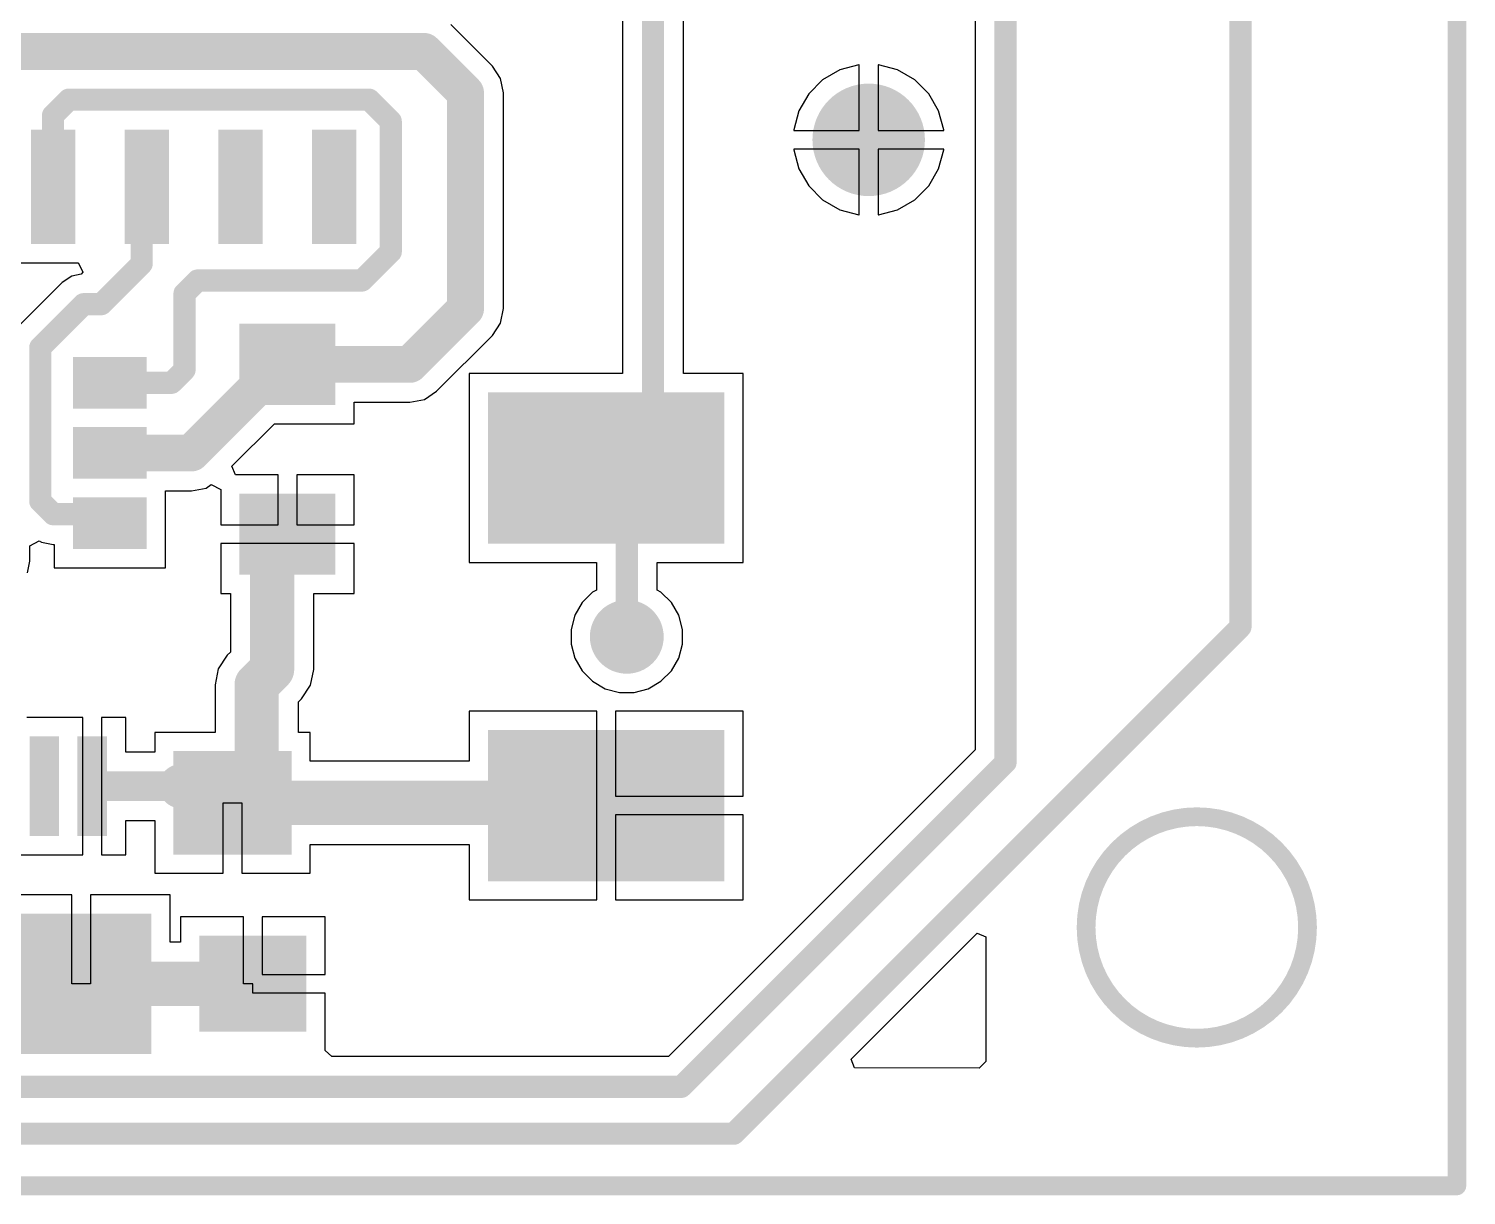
# Model space of a CAD drawing. Header units: millimetres. Extents: x 36.4 to 113.6, y 66.6 to 115.9.
# Drawn here: x 94.16 to 113.63, y 66.6 to 82.4 of the extents above; entities that cross this region are included whole.
import ezdxf

# ---------------------------------------------------------------- set-up
doc = ezdxf.new("R2010")
doc.units = ezdxf.units.MM
for name, color, linetype in [('Mechanical1', 6, 'Continuous'), ('PadHoleLayer', 156, 'Continuous'), ('TopLayer', 1, 'Continuous'), ('ViaHoleLayer', 16, 'Continuous')]:
    doc.layers.add(name, color=color, linetype=linetype)

# ---------------------------------------------------------------- blocks, each defined once
blk = doc.blocks.new('_____USB_B_3')
at = {"layer": 'TopLayer'}
for points in [[(-2.025, 2.75), (-3.325, 2.75), (-3.325, 4.2), (-2.025, 4.2)], [(0.475, 2.4), (-0.925, 2.4), (-0.925, 4), (0.475, 4)], [(-1.725, 0.2), (-3.625, 0.2), (-3.625, 2.1), (-1.725, 2.1)], [(-0.675, 1.1), (-0.675, 1.5), (0.675, 1.5), (0.675, 1.1)], [(-0.675, 0.45), (-0.675, 0.85), (0.675, 0.85), (0.675, 0.45)], [(-0.675, -0.2), (-0.675, 0.2), (0.675, 0.2), (0.675, -0.2)], [(-1.725, -2.1), (-3.625, -2.1), (-3.625, -0.2), (-1.725, -0.2)], [(-0.675, -0.85), (-0.675, -0.45), (0.675, -0.45), (0.675, -0.85)], [(-0.675, -1.5), (-0.675, -1.1), (0.675, -1.1), (0.675, -1.5)], [(0.475, -4), (-0.925, -4), (-0.925, -2.4), (0.475, -2.4)], [(-2.025, -4.2), (-3.325, -4.2), (-3.325, -2.75), (-2.025, -2.75)]]:
    blk.add_hatch(color=1, dxfattribs=at).paths.add_polyline_path(points)
blk = doc.blocks.new('SO_16_6')
at = {"layer": 'TopLayer'}
for points in [[(-3.525, 4.75), (-1.975, 4.75), (-1.975, 4.15), (-3.525, 4.15)], [(1.875, 4.75), (3.425, 4.75), (3.425, 4.15), (1.875, 4.15)], [(-3.525, 3.48), (-1.975, 3.48), (-1.975, 2.88), (-3.525, 2.88)], [(1.875, 3.48), (3.425, 3.48), (3.425, 2.88), (1.875, 2.88)], [(-3.525, 2.21), (-1.975, 2.21), (-1.975, 1.61), (-3.525, 1.61)], [(1.875, 2.21), (3.425, 2.21), (3.425, 1.61), (1.875, 1.61)], [(-3.525, 0.94), (-1.975, 0.94), (-1.975, 0.34), (-3.525, 0.34)], [(1.875, 0.94), (3.425, 0.94), (3.425, 0.34), (1.875, 0.34)], [(-3.525, -0.33), (-1.975, -0.33), (-1.975, -0.93), (-3.525, -0.93)], [(1.875, -0.33), (3.425, -0.33), (3.425, -0.93), (1.875, -0.93)], [(-3.525, -1.6), (-1.975, -1.6), (-1.975, -2.2), (-3.525, -2.2)], [(1.875, -1.6), (3.425, -1.6), (3.425, -2.2), (1.875, -2.2)], [(-3.525, -2.87), (-1.975, -2.87), (-1.975, -3.47), (-3.525, -3.47)], [(1.875, -2.87), (3.425, -2.87), (3.425, -3.47), (1.875, -3.47)], [(-3.525, -4.14), (-1.975, -4.14), (-1.975, -4.74), (-3.525, -4.74)], [(1.875, -4.14), (3.425, -4.14), (3.425, -4.74), (1.875, -4.74)]]:
    blk.add_hatch(color=1, dxfattribs=at).paths.add_polyline_path(points)
blk = doc.blocks.new('SOT_23_6_7')
at = {"layer": 'TopLayer'}
for points in [[(-1.25, 1.65), (-0.55, 1.65), (-0.55, 0.65), (-1.25, 0.65)], [(-0.3, 1.65), (0.4, 1.65), (0.4, 0.65), (-0.3, 0.65)], [(0.65, 1.65), (1.35, 1.65), (1.35, 0.65), (0.65, 0.65)], [(-1.25, -0.75), (-0.55, -0.75), (-0.55, -1.75), (-1.25, -1.75)], [(-0.3, -0.75), (0.4, -0.75), (0.4, -1.75), (-0.3, -1.75)], [(0.65, -0.75), (1.35, -0.75), (1.35, -1.75), (0.65, -1.75)]]:
    blk.add_hatch(color=1, dxfattribs=at).paths.add_polyline_path(points)
blk = doc.blocks.new('SW4_3_41')
at = {"layer": 'TopLayer'}
for points in [[(-3.311, -1.6), (-3.311, 1.6), (-1.261, 1.6), (-1.261, -1.6)], [(1.261, -1.6), (1.261, 1.6), (3.311, 1.6), (3.311, -1.6)]]:
    blk.add_hatch(color=1, dxfattribs=at).paths.add_polyline_path(points)
blk = doc.blocks.new('C0805_54')
at = {"layer": 'TopLayer'}
for points in [[(-1.7, 0.65), (-0.6, 0.65), (-0.6, -0.65), (-1.7, -0.65)], [(0.6, 0.65), (1.7, 0.65), (1.7, -0.65), (0.6, -0.65)]]:
    blk.add_hatch(color=1, dxfattribs=at).paths.add_polyline_path(points)

msp = doc.modelspace()

# ---------------------------------------------------------------- hatches: boundary and pattern name
at = {"layer": 'PadHoleLayer'}
h = msp.add_hatch(color=156, dxfattribs=at)
edge = h.paths.add_edge_path()
edge.add_arc((105.537, 80.899), 0.381, 0, 360)
at = {"layer": 'TopLayer'}
h = msp.add_hatch(color=1, dxfattribs=at)
edge = h.paths.add_edge_path()
edge.add_arc((105.537, 80.899), 0.762, 0, 360)
h = msp.add_hatch(color=1, dxfattribs=at)
edge = h.paths.add_edge_path()
edge.add_arc((102.26, 74.168), 0.5, 0, 360)
at = {"layer": 'ViaHoleLayer'}
h = msp.add_hatch(color=16, dxfattribs=at)
edge = h.paths.add_edge_path()
edge.add_arc((102.26, 74.168), 0.2, 0, 360)

# ---------------------------------------------------------------- linework, layer by layer
at = {"layer": 'Mechanical1', "const_width": 0.254}
for points in [[(113.505, 66.731), (113.505, 115.731)], [(36.505, 66.731), (113.505, 66.731)]]:
    msp.add_lwpolyline(points, dxfattribs=at)
at = {"layer": 'Mechanical1'}
for points, const_width in [([(111.482, 70.231, 1), (108.482, 70.231, 1)], 0.254), ([(108.419, 70.231, 1), (108.546, 70.231, 1)], 0.127), ([(111.418, 70.231, 1), (111.545, 70.231, 1)], 0.127), ([(113.441, 66.731, 1), (113.568, 66.731, 1)], 0.127), ([(113.441, 66.731, 1), (113.568, 66.731, 1)], 0.127)]:
    msp.add_lwpolyline(points, format="xyb", close=True, dxfattribs=dict(at, const_width=const_width))
at = {"layer": 'TopLayer'}
for p, q in [((102.204, 88.769), (102.204, 77.733)), ((103.028, 77.733), (103.028, 88.759)), ((106.979, 88.005), (106.979, 72.637)), ((100.439, 81.897), (99.876, 82.46)), ((100.551, 81.731), (100.439, 81.897)), ((105.145, 81.846), (104.913, 81.712)), ((105.403, 81.915), (105.145, 81.846)), ((105.41, 81.915), (105.403, 81.915)), ((105.41, 81.026), (105.41, 81.915)), ((105.671, 81.915), (105.664, 81.915)), ((105.664, 81.915), (105.664, 81.026)), ((105.929, 81.846), (105.671, 81.915)), ((106.161, 81.712), (105.929, 81.846)), ((100.59, 81.534), (100.551, 81.731)), ((104.913, 81.712), (104.724, 81.523)), ((106.35, 81.523), (106.161, 81.712)), ((100.59, 78.613), (100.59, 81.534)), ((104.724, 81.523), (104.59, 81.291)), ((106.484, 81.291), (106.35, 81.523)), ((104.59, 81.291), (104.521, 81.033)), ((106.553, 81.033), (106.484, 81.291)), ((104.521, 81.033), (104.521, 81.026)), ((104.521, 81.026), (105.41, 81.026)), ((105.664, 81.026), (106.553, 81.026)), ((106.553, 81.026), (106.553, 81.033)), ((105.41, 80.772), (104.521, 80.772)), ((104.521, 80.772), (104.521, 80.765)), ((104.521, 80.765), (104.59, 80.507)), ((105.41, 79.883), (105.41, 80.772)), ((106.553, 80.772), (105.664, 80.772)), ((105.664, 80.772), (105.664, 79.883)), ((106.484, 80.507), (106.553, 80.765)), ((106.553, 80.765), (106.553, 80.772)), ((104.59, 80.507), (104.724, 80.275)), ((106.35, 80.275), (106.484, 80.507)), ((104.724, 80.275), (104.913, 80.086)), ((106.161, 80.086), (106.35, 80.275)), ((104.913, 80.086), (105.145, 79.952)), ((105.929, 79.952), (106.161, 80.086)), ((105.145, 79.952), (105.403, 79.883)), ((105.403, 79.883), (105.41, 79.883)), ((105.664, 79.883), (105.671, 79.883)), ((105.671, 79.883), (105.929, 79.952)), ((93.934, 79.235), (94.822, 79.235)), ((94.868, 79.079), (94.743, 79.054)), ((94.822, 79.235), (94.833, 79.227)), ((94.833, 79.227), (94.891, 79.108)), ((94.891, 79.108), (94.868, 79.079)), ((94.61, 78.965), (94.024, 78.379)), ((94.743, 79.054), (94.61, 78.965)), ((100.551, 78.416), (100.59, 78.613)), ((100.439, 78.25), (100.551, 78.416)), ((99.684, 77.495), (100.439, 78.25)), ((102.204, 77.733), (100.127, 77.733)), ((100.127, 77.733), (100.127, 75.175)), ((103.835, 77.733), (103.028, 77.733)), ((103.835, 75.175), (103.835, 77.733)), ((98.567, 77.054), (98.567, 77.344)), ((98.567, 77.344), (99.321, 77.344)), ((99.321, 77.344), (99.518, 77.383)), ((99.518, 77.383), (99.684, 77.495)), ((96.911, 76.479), (97.486, 77.054)), ((97.486, 77.054), (98.567, 77.054)), ((96.96, 76.362), (96.911, 76.479)), ((97.536, 76.362), (96.96, 76.362)), ((97.536, 75.685), (97.536, 76.362)), ((98.567, 76.362), (97.79, 76.362)), ((97.79, 76.362), (97.79, 75.685)), ((98.567, 75.685), (98.567, 76.362)), ((96.011, 75.104), (96.011, 76.144)), ((96.011, 76.144), (96.363, 76.144)), ((96.363, 76.144), (96.56, 76.183)), ((96.56, 76.183), (96.632, 76.232)), ((96.632, 76.232), (96.759, 76.164)), ((96.759, 76.164), (96.759, 75.685)), ((96.759, 75.685), (97.536, 75.685)), ((97.79, 75.685), (98.567, 75.685)), ((94.173, 75.402), (94.3, 75.47)), ((94.173, 75.191), (94.173, 75.402)), ((94.3, 75.47), (94.333, 75.448)), ((94.333, 75.448), (94.491, 75.416)), ((94.491, 75.416), (94.503, 75.416)), ((94.503, 75.416), (94.503, 75.104)), ((97.663, 75.431), (96.759, 75.431)), ((96.759, 75.431), (96.759, 74.754)), ((98.567, 75.431), (97.663, 75.431)), ((98.567, 74.754), (98.567, 75.431)), ((94.142, 75.033), (94.173, 75.191)), ((100.127, 75.175), (101.848, 75.175)), ((101.848, 75.175), (101.848, 74.801)), ((102.672, 74.801), (102.672, 75.175)), ((102.672, 75.175), (103.835, 75.175)), ((94.503, 75.104), (96.011, 75.104)), ((101.848, 74.801), (101.797, 74.771)), ((102.723, 74.771), (102.672, 74.801)), ((96.759, 74.754), (96.89, 74.754)), ((96.89, 74.754), (96.89, 73.961)), ((98.02, 73.727), (98.02, 74.754)), ((98.02, 74.754), (98.567, 74.754)), ((101.657, 74.631), (101.558, 74.459)), ((101.797, 74.771), (101.657, 74.631)), ((102.864, 74.631), (102.723, 74.771)), ((102.963, 74.459), (102.864, 74.631)), ((101.558, 74.459), (101.506, 74.267)), ((103.014, 74.267), (102.963, 74.459)), ((101.506, 74.267), (101.506, 74.069)), ((103.014, 74.069), (103.014, 74.267)), ((101.506, 74.069), (101.558, 73.877)), ((102.963, 73.877), (103.014, 74.069)), ((96.847, 73.918), (96.725, 73.735)), ((96.89, 73.961), (96.847, 73.918)), ((101.558, 73.877), (101.657, 73.705)), ((102.864, 73.705), (102.963, 73.877)), ((96.725, 73.735), (96.682, 73.519)), ((97.977, 73.511), (98.02, 73.727)), ((98.02, 73.727), (98.02, 73.727)), ((101.657, 73.705), (101.797, 73.565)), ((102.723, 73.565), (102.864, 73.705)), ((96.682, 73.519), (96.682, 73.519)), ((96.682, 73.519), (96.682, 72.873)), ((97.854, 73.328), (97.977, 73.511)), ((101.797, 73.565), (101.969, 73.465)), ((101.969, 73.465), (102.161, 73.414)), ((102.36, 73.414), (102.551, 73.465)), ((102.551, 73.465), (102.723, 73.565)), ((97.811, 73.285), (97.854, 73.328)), ((97.811, 72.873), (97.811, 73.285)), ((97.854, 73.328), (97.854, 73.328)), ((102.161, 73.414), (102.36, 73.414)), ((94.892, 73.073), (94.131, 73.073)), ((94.892, 72.144), (94.892, 73.073)), ((95.473, 73.073), (95.146, 73.073)), ((95.146, 73.073), (95.146, 72.144)), ((95.473, 72.607), (95.473, 73.073)), ((101.854, 73.161), (100.127, 73.161)), ((100.127, 73.161), (100.127, 72.484)), ((101.854, 71.882), (101.854, 73.161)), ((103.835, 73.161), (102.108, 73.161)), ((102.108, 73.161), (102.108, 72.009)), ((103.835, 72.009), (103.835, 73.161)), ((96.682, 72.873), (95.865, 72.873)), ((95.865, 72.873), (95.865, 72.607)), ((97.973, 72.873), (97.811, 72.873)), ((97.973, 72.484), (97.973, 72.873)), ((106.979, 72.637), (102.826, 68.484)), ((95.865, 72.607), (95.473, 72.607)), ((100.127, 72.484), (97.973, 72.484)), ((94.892, 71.215), (94.892, 72.144)), ((95.146, 72.144), (95.146, 71.215)), ((96.792, 70.965), (96.792, 71.919)), ((96.792, 71.919), (97.046, 71.919)), ((97.046, 71.919), (97.046, 70.965)), ((101.854, 70.603), (101.854, 71.882)), ((102.108, 72.009), (103.835, 72.009)), ((95.473, 71.215), (95.473, 71.681)), ((95.473, 71.681), (95.865, 71.681)), ((95.865, 71.681), (95.865, 70.965)), ((103.835, 71.755), (102.108, 71.755)), ((102.108, 71.755), (102.108, 70.603)), ((103.835, 70.603), (103.835, 71.755)), ((97.973, 70.965), (97.973, 71.354)), ((97.973, 71.354), (100.127, 71.354)), ((100.127, 71.354), (100.127, 70.603)), ((92.394, 71.215), (94.892, 71.215)), ((95.146, 71.215), (95.473, 71.215)), ((95.865, 70.965), (96.792, 70.965)), ((97.046, 70.965), (97.973, 70.965)), ((94.742, 70.673), (92.696, 70.673)), ((94.742, 69.469), (94.742, 70.673)), ((96.073, 70.673), (94.996, 70.673)), ((94.996, 70.673), (94.996, 69.469)), ((96.073, 70.034), (96.073, 70.673)), ((100.127, 70.603), (101.854, 70.603)), ((102.108, 70.603), (103.835, 70.603)), ((97.067, 70.373), (96.215, 70.373)), ((96.215, 70.373), (96.215, 70.034)), ((97.067, 69.469), (97.067, 70.373)), ((98.173, 70.373), (97.321, 70.373)), ((97.321, 70.373), (97.321, 69.596)), ((98.173, 69.596), (98.173, 70.373)), ((105.299, 68.445), (107.007, 70.153)), ((107.007, 70.153), (107.124, 70.105)), ((107.124, 70.105), (107.124, 68.414)), ((96.215, 70.034), (96.073, 70.034)), ((97.321, 69.596), (98.173, 69.596)), ((94.996, 69.469), (94.742, 69.469)), ((97.194, 69.469), (97.067, 69.469)), ((97.194, 69.342), (97.194, 69.469)), ((98.173, 69.342), (97.194, 69.342)), ((98.173, 68.565), (98.173, 69.342)), ((98.266, 68.484), (98.173, 68.565)), ((102.826, 68.484), (98.266, 68.484)), ((105.347, 68.328), (105.299, 68.445)), ((107.124, 68.414), (107.035, 68.324)), ((107.035, 68.324), (105.347, 68.328))]:
    msp.add_line(p, q, dxfattribs=at)
for points, const_width in [([(110.574, 74.303), (110.574, 104.006)], 0.3), ([(102.616, 77.089), (102.616, 89.178)], 0.3), ([(107.391, 72.466), (107.391, 88.132)], 0.3), ([(93.75, 82.097), (99.513, 82.097)], 0.5), ([(99.513, 82.097), (100.076, 81.534)], 0.5), ([(100.076, 78.613), (100.076, 81.534)], 0.5), ([(94.488, 81.231), (94.7, 81.443)], 0.3), ([(94.7, 81.443), (98.77, 81.443)], 0.3), ([(98.77, 81.443), (99.063, 81.15)], 0.3), ([(94.488, 80.264), (94.488, 81.231)], 0.3), ([(99.063, 79.382), (99.063, 81.15)], 0.3), ([(95.689, 80.195), (95.758, 80.264)], 0.3), ([(95.689, 79.222), (95.689, 80.195)], 0.3), ([(98.674, 78.994), (99.063, 79.382)], 0.3), ([(95.141, 78.673), (95.689, 79.222)], 0.3), ([(96.269, 78.818), (96.445, 78.994)], 0.3), ([(96.445, 78.994), (98.674, 78.994)], 0.3), ([(96.269, 77.784), (96.269, 78.818)], 0.3), ([(94.315, 78.087), (94.901, 78.673)], 0.3), ([(94.901, 78.673), (95.141, 78.673)], 0.3), ([(99.321, 77.858), (100.076, 78.613)], 0.5), ([(94.315, 76.004), (94.315, 78.087)], 0.3), ([(96.363, 76.658), (97.563, 77.858)], 0.5), ([(97.563, 77.858), (97.663, 77.858)], 0.8), ([(97.663, 77.858), (99.321, 77.858)], 0.5), ([(94.907, 77.808), (94.98, 77.735)], 0.3), ([(96.093, 77.608), (96.269, 77.784)], 0.3), ([(94.98, 77.735), (95.003, 77.735)], 0.3), ([(95.257, 77.608), (96.093, 77.608)], 0.3), ([(101.981, 76.454), (102.616, 77.089)], 0.3), ([(95.257, 76.658), (96.363, 76.658)], 0.5), ([(101.981, 76.454), (102.26, 76.454)], 0.3), ([(102.26, 74.168), (102.26, 76.454)], 0.3), ([(94.315, 76.004), (94.491, 75.828)], 0.3), ([(94.491, 75.828), (95.137, 75.828)], 0.3), ([(95.137, 75.828), (95.257, 75.708)], 0.3), ([(97.455, 75.35), (97.663, 75.558)], 0.6), ([(97.455, 73.727), (97.455, 75.35)], 0.6), ([(103.708, 67.437), (110.574, 74.303)], 0.3), ([(97.246, 73.519), (97.455, 73.727)], 0.6), ([(97.246, 72.319), (97.246, 73.519)], 0.6), ([(96.221, 72.144), (96.621, 72.144)], 0.6), ([(96.621, 72.144), (96.694, 72.144)], 0.6), ([(96.621, 72.144), (96.846, 71.919)], 0.6), ([(96.694, 72.144), (96.883, 71.955)], 0.6), ([(96.883, 71.955), (97.246, 72.319)], 0.6), ([(102.997, 68.072), (107.391, 72.466)], 0.3), ([(95.096, 72.144), (96.221, 72.144)], 0.4), ([(96.846, 71.919), (96.883, 71.955)], 0.6), ([(96.883, 71.955), (96.919, 71.919)], 0.6), ([(96.919, 71.919), (101.944, 71.919)], 0.6), ([(101.944, 71.919), (101.981, 71.882)], 0.6), ([(90.244, 69.469), (97.194, 69.469)], 0.6), ([(48.285, 68.072), (102.997, 68.072)], 0.3), ([(47.701, 67.437), (103.708, 67.437)], 0.3)]:
    msp.add_lwpolyline(points, dxfattribs=dict(at, const_width=const_width))
for points, const_width in [([(99.388, 82.097, 1), (99.638, 82.097, 1)], 0.25), ([(99.388, 82.097, 1), (99.638, 82.097, 1)], 0.25), ([(99.951, 81.534, 1), (100.201, 81.534, 1)], 0.25), ([(99.951, 81.534, 1), (100.201, 81.534, 1)], 0.25), ([(94.625, 81.443, 1), (94.775, 81.443, 1)], 0.15), ([(94.625, 81.443, 1), (94.775, 81.443, 1)], 0.15), ([(98.695, 81.443, 1), (98.845, 81.443, 1)], 0.15), ([(98.695, 81.443, 1), (98.845, 81.443, 1)], 0.15), ([(94.413, 81.231, 1), (94.563, 81.231, 1)], 0.15), ([(94.413, 81.231, 1), (94.563, 81.231, 1)], 0.15), ([(98.988, 81.15, 1), (99.138, 81.15, 1)], 0.15), ([(98.988, 81.15, 1), (99.138, 81.15, 1)], 0.15), ([(94.413, 80.264, 1), (94.563, 80.264, 1)], 0.15), ([(95.614, 80.195, 1), (95.764, 80.195, 1)], 0.15), ([(95.614, 80.195, 1), (95.764, 80.195, 1)], 0.15), ([(95.683, 80.264, 1), (95.833, 80.264, 1)], 0.15), ([(98.988, 79.382, 1), (99.138, 79.382, 1)], 0.15), ([(98.988, 79.382, 1), (99.138, 79.382, 1)], 0.15), ([(95.614, 79.222, 1), (95.764, 79.222, 1)], 0.15), ([(95.614, 79.222, 1), (95.764, 79.222, 1)], 0.15), ([(96.37, 78.994, 1), (96.52, 78.994, 1)], 0.15), ([(96.37, 78.994, 1), (96.52, 78.994, 1)], 0.15), ([(98.599, 78.994, 1), (98.749, 78.994, 1)], 0.15), ([(98.599, 78.994, 1), (98.749, 78.994, 1)], 0.15), ([(96.194, 78.818, 1), (96.344, 78.818, 1)], 0.15), ([(96.194, 78.818, 1), (96.344, 78.818, 1)], 0.15), ([(94.826, 78.673, 1), (94.976, 78.673, 1)], 0.15), ([(94.826, 78.673, 1), (94.976, 78.673, 1)], 0.15), ([(95.066, 78.673, 1), (95.216, 78.673, 1)], 0.15), ([(95.066, 78.673, 1), (95.216, 78.673, 1)], 0.15), ([(99.951, 78.613, 1), (100.201, 78.613, 1)], 0.25), ([(99.951, 78.613, 1), (100.201, 78.613, 1)], 0.25), ([(94.24, 78.087, 1), (94.39, 78.087, 1)], 0.15), ([(94.24, 78.087, 1), (94.39, 78.087, 1)], 0.15), ([(97.363, 77.858, 1), (97.763, 77.858, 1)], 0.4), ([(97.463, 77.858, 1), (97.863, 77.858, 1)], 0.4), ([(97.438, 77.858, 1), (97.688, 77.858, 1)], 0.25), ([(97.538, 77.858, 1), (97.788, 77.858, 1)], 0.25), ([(99.196, 77.858, 1), (99.446, 77.858, 1)], 0.25), ([(99.196, 77.858, 1), (99.446, 77.858, 1)], 0.25), ([(94.832, 77.808, 1), (94.982, 77.808, 1)], 0.15), ([(96.194, 77.784, 1), (96.344, 77.784, 1)], 0.15), ([(96.194, 77.784, 1), (96.344, 77.784, 1)], 0.15), ([(94.905, 77.735, 1), (95.055, 77.735, 1)], 0.15), ([(94.905, 77.735, 1), (95.055, 77.735, 1)], 0.15), ([(94.928, 77.735, 1), (95.078, 77.735, 1)], 0.15), ([(95.182, 77.608, 1), (95.332, 77.608, 1)], 0.15), ([(96.018, 77.608, 1), (96.168, 77.608, 1)], 0.15), ([(96.018, 77.608, 1), (96.168, 77.608, 1)], 0.15), ([(102.541, 77.089, 1), (102.691, 77.089, 1)], 0.15), ([(102.541, 77.089, 1), (102.691, 77.089, 1)], 0.15), ([(95.132, 76.658, 1), (95.382, 76.658, 1)], 0.25), ([(96.238, 76.658, 1), (96.488, 76.658, 1)], 0.25), ([(96.238, 76.658, 1), (96.488, 76.658, 1)], 0.25), ([(101.906, 76.454, 1), (102.056, 76.454, 1)], 0.15), ([(101.906, 76.454, 1), (102.056, 76.454, 1)], 0.15), ([(102.185, 76.454, 1), (102.335, 76.454, 1)], 0.15), ([(102.185, 76.454, 1), (102.335, 76.454, 1)], 0.15), ([(94.24, 76.004, 1), (94.39, 76.004, 1)], 0.15), ([(94.24, 76.004, 1), (94.39, 76.004, 1)], 0.15), ([(94.416, 75.828, 1), (94.566, 75.828, 1)], 0.15), ([(94.416, 75.828, 1), (94.566, 75.828, 1)], 0.15), ([(95.062, 75.828, 1), (95.212, 75.828, 1)], 0.15), ([(95.062, 75.828, 1), (95.212, 75.828, 1)], 0.15), ([(95.182, 75.708, 1), (95.332, 75.708, 1)], 0.15), ([(97.513, 75.558, 1), (97.813, 75.558, 1)], 0.3), ([(97.305, 75.35, 1), (97.605, 75.35, 1)], 0.3), ([(97.305, 75.35, 1), (97.605, 75.35, 1)], 0.3), ([(110.499, 74.303, 1), (110.649, 74.303, 1)], 0.15), ([(110.499, 74.303, 1), (110.649, 74.303, 1)], 0.15), ([(102.185, 74.168, 1), (102.335, 74.168, 1)], 0.15), ([(97.305, 73.727, 1), (97.605, 73.727, 1)], 0.3), ([(97.305, 73.727, 1), (97.605, 73.727, 1)], 0.3), ([(97.096, 73.519, 1), (97.396, 73.519, 1)], 0.3), ([(97.096, 73.519, 1), (97.396, 73.519, 1)], 0.3), ([(96.071, 72.144, 1), (96.371, 72.144, 1)], 0.3), ([(96.471, 72.144, 1), (96.771, 72.144, 1)], 0.3), ([(96.471, 72.144, 1), (96.771, 72.144, 1)], 0.3), ([(96.471, 72.144, 1), (96.771, 72.144, 1)], 0.3), ([(96.544, 72.144, 1), (96.844, 72.144, 1)], 0.3), ([(96.544, 72.144, 1), (96.844, 72.144, 1)], 0.3), ([(97.096, 72.319, 1), (97.396, 72.319, 1)], 0.3), ([(97.096, 72.319, 1), (97.396, 72.319, 1)], 0.3), ([(107.316, 72.466, 1), (107.466, 72.466, 1)], 0.15), ([(107.316, 72.466, 1), (107.466, 72.466, 1)], 0.15), ([(94.996, 72.144, 1), (95.196, 72.144, 1)], 0.2), ([(96.121, 72.144, 1), (96.321, 72.144, 1)], 0.2), ([(96.733, 71.955, 1), (97.033, 71.955, 1)], 0.3), ([(96.733, 71.955, 1), (97.033, 71.955, 1)], 0.3), ([(96.733, 71.955, 1), (97.033, 71.955, 1)], 0.3), ([(96.733, 71.955, 1), (97.033, 71.955, 1)], 0.3), ([(96.696, 71.919, 1), (96.996, 71.919, 1)], 0.3), ([(96.696, 71.919, 1), (96.996, 71.919, 1)], 0.3), ([(96.769, 71.919, 1), (97.069, 71.919, 1)], 0.3), ([(96.769, 71.919, 1), (97.069, 71.919, 1)], 0.3), ([(101.794, 71.919, 1), (102.094, 71.919, 1)], 0.3), ([(101.794, 71.919, 1), (102.094, 71.919, 1)], 0.3), ([(101.831, 71.882, 1), (102.131, 71.882, 1)], 0.3), ([(97.044, 69.469, 1), (97.344, 69.469, 1)], 0.3), ([(102.922, 68.072, 1), (103.072, 68.072, 1)], 0.15), ([(102.922, 68.072, 1), (103.072, 68.072, 1)], 0.15), ([(103.633, 67.437, 1), (103.783, 67.437, 1)], 0.15), ([(103.633, 67.437, 1), (103.783, 67.437, 1)], 0.15)]:
    msp.add_lwpolyline(points, format="xyb", close=True, dxfattribs=dict(at, const_width=const_width))

# ---------------------------------------------------------------- block references
for name, p, rotation in [('SO_16_6', (93.858, 83.014), 90), ('C0805_54', (97.663, 76.708), 270), ('SOT_23_6_7', (94.107, 76.708), 270), ('SW4_3_41', (101.981, 74.168), 90), ('_____USB_B_3', (93.719, 72.144), 90)]:
    msp.add_blockref(name, p, dxfattribs=dict(rotation=rotation))

doc.saveas('drawing.dxf')
